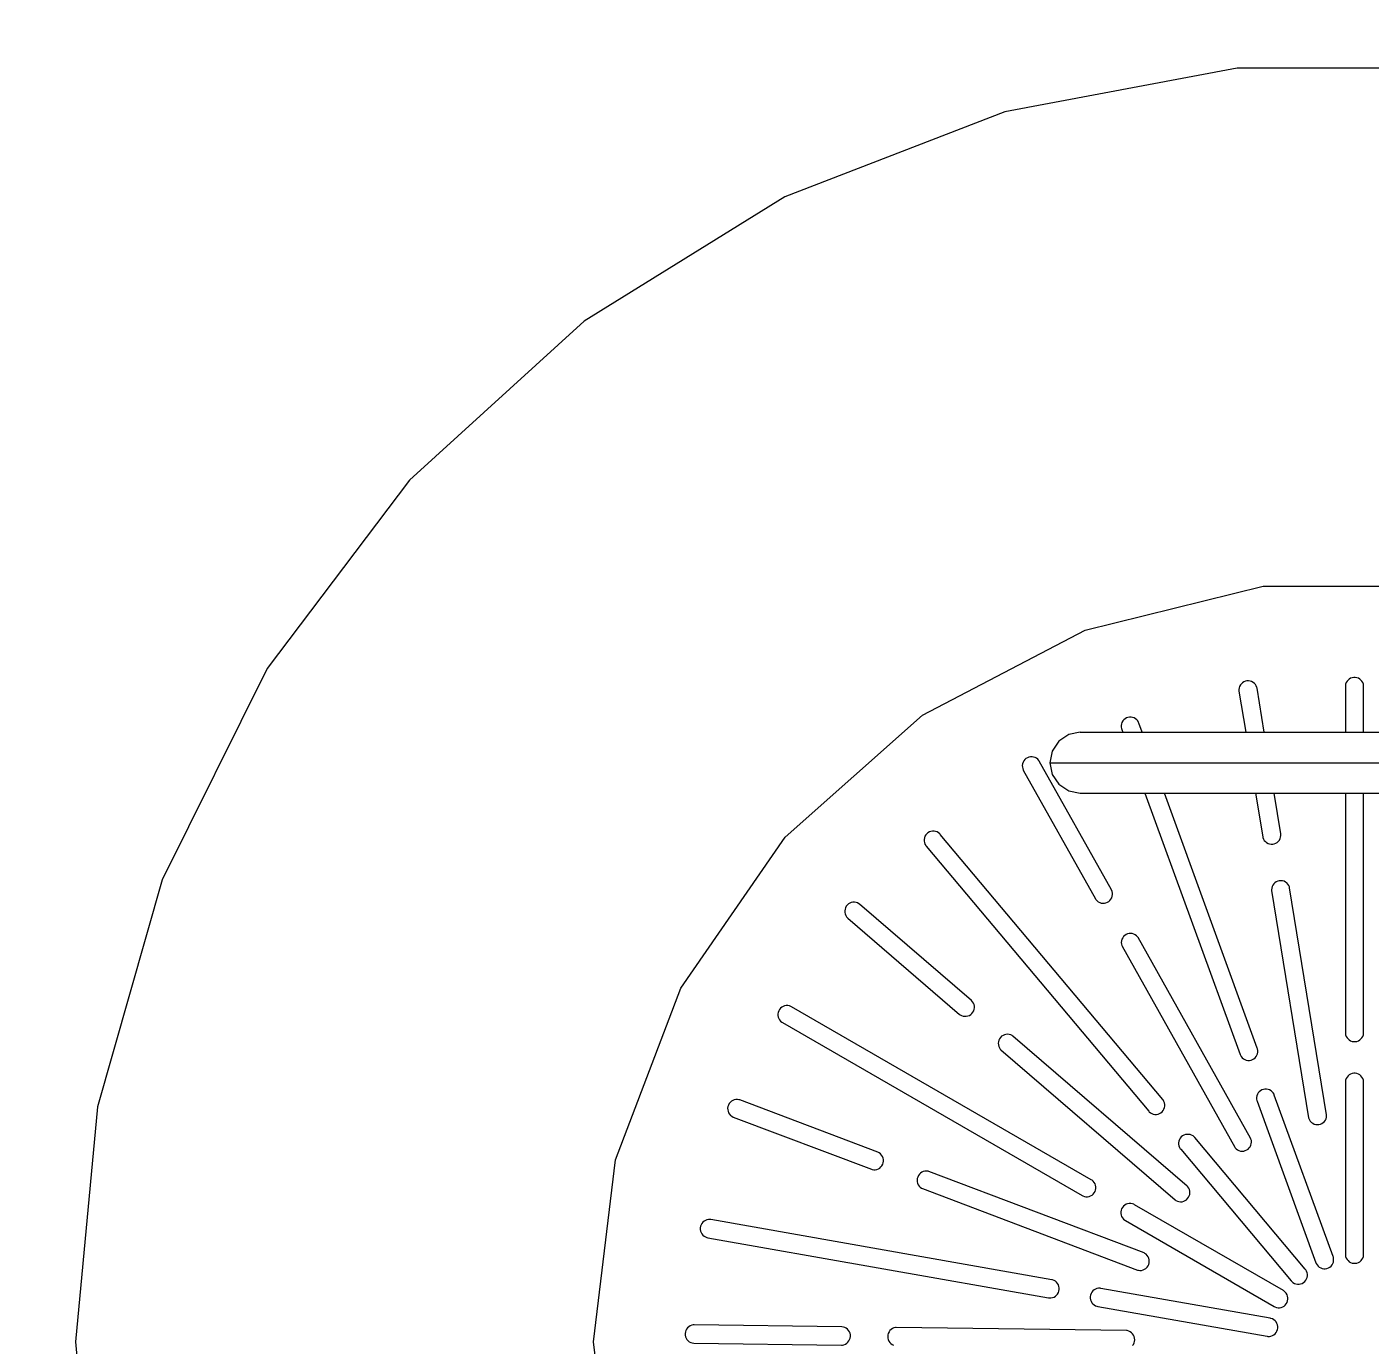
# Model space of a CAD drawing. Header units: millimetres. Extents: x 12228 to 15818, y 15837 to 21284.
# Drawn here: x 13330.8 to 13551.3, y 20297.1 to 20513.5 of the extents above; entities that cross this region are included whole.
import ezdxf

# ---------------------------------------------------------------- set-up
doc = ezdxf.new("R2010")
doc.units = ezdxf.units.MM
doc.header["$LTSCALE"] = 3
for name, color, linetype, lineweight in [('Elementy modelu - Kształty_Nr_pióra__1', 7, 'Continuous', 13), ('Konstrukcja - Stropy_Nr_pióra__1', 7, 'Continuous', 13), ('Konstrukcja - Słupy_Nr_pióra__1', 7, 'Continuous', 13)]:
    doc.layers.add(name, color=color, linetype=linetype, lineweight=lineweight)
doc.styles.get("Standard").update_dxf_attribs({"font": 'arial.ttf'})
doc.dimstyles.new('MATEUSZ', dxfattribs={"dimtxt": 35, "dimasz": 16, "dimexe": 0.18, "dimexo": 0.0625, "dimgap": 0.09, "dimtad": 0, "dimdec": 0, "dimdsep": 46, "dimtxsty": 'Standard', "dimblk": 'DOT', "dimcen": 0.09, "dimse1": 1, "dimse2": 1, "dimadec": 0, "dimazin": 0, "dimtfac": 1, "dimtdec": 0, "dimtofl": 0, "dimtmove": 0, "dimatfit": 3, "dimfxl": 0, "dimtolj": 1, "dimtzin": 0, "dimlwd": 9, "dimlwe": 9, "dimarcsym": 0})

# ---------------------------------------------------------------- blocks, each defined once
blk = doc.blocks.new('_Dot')
at = {"color": 0, "linetype": 'ByBlock', "lineweight": -2}
blk.add_line((-0.5, 0), (-1, 0), dxfattribs=at)
at = {"color": 0, "linetype": 'ByBlock', "const_width": 0.5}
blk.add_lwpolyline([(-0.25, 0, 1), (0.25, 0, 1)], format="xyb", close=True, dxfattribs=at)
blk = doc.blocks.new('*D10')
at = {"color": 0, "lineweight": 9}
for p, q in [((13354.81, 20746.72), (13509.41, 20746.72)), ((13742.81, 20746.72), (13588.21, 20746.72))]:
    blk.add_line(p, q, dxfattribs=at)
at = {"layer": 'Defpoints', "color": 0}
for p in [(13758.81, 20746.72), (13338.81, 20297.61), (13758.81, 20297.61)]:
    blk.add_point(p, dxfattribs=at)
at = {"color": 0, "lineweight": 9, "xscale": 16, "yscale": 16, "zscale": 16, "rotation": 180}
blk.add_blockref('_Dot', (13338.81, 20746.72), dxfattribs=at)
at = {"color": 0, "lineweight": 9, "xscale": 16, "yscale": 16, "zscale": 16}
blk.add_blockref('_Dot', (13758.81, 20746.72), dxfattribs=at)
at = {"color": 0, "insert": (13548.81, 20746.72), "char_height": 35, "attachment_point": 5}
blk.add_mtext('\\A1;420', dxfattribs=at)
blk = doc.blocks.new('*D11')
at = {"color": 0, "lineweight": 9}
for p, q in [((13439.81, 20626.72), (13509.82, 20626.72)), ((13657.81, 20626.72), (13587.8, 20626.72))]:
    blk.add_line(p, q, dxfattribs=at)
at = {"layer": 'Defpoints', "color": 0}
for p in [(13673.81, 20626.72), (13423.81, 20297.61), (13673.81, 20297.61)]:
    blk.add_point(p, dxfattribs=at)
at = {"color": 0, "lineweight": 9, "xscale": 16, "yscale": 16, "zscale": 16, "rotation": 180}
blk.add_blockref('_Dot', (13423.81, 20626.72), dxfattribs=at)
at = {"color": 0, "lineweight": 9, "xscale": 16, "yscale": 16, "zscale": 16}
blk.add_blockref('_Dot', (13673.81, 20626.72), dxfattribs=at)
at = {"color": 0, "insert": (13548.81, 20626.72), "char_height": 35, "attachment_point": 5}
blk.add_mtext('\\A1;250', dxfattribs=at)

msp = doc.modelspace()

# ---------------------------------------------------------------- linework, layer by layer
at = {"layer": 'Elementy modelu - Kształty_Nr_pióra__1', "linetype": 'Continuous'}
for p, q in [((13503.71, 20397.71), (13501.8, 20397.33)), ((13503.71, 20397.71), (13593.71, 20397.71)), ((13500.17, 20396.24), (13499.09, 20394.62)), ((13501.8, 20397.33), (13500.17, 20396.24)), ((13499.09, 20394.62), (13498.71, 20392.71)), ((13498.71, 20392.71), (13499.09, 20390.79)), ((13498.71, 20392.71), (13598.71, 20392.71)), ((13499.09, 20390.79), (13500.17, 20389.17)), ((13500.17, 20389.17), (13501.8, 20388.09)), ((13501.8, 20388.09), (13503.71, 20387.71)), ((13503.71, 20387.71), (13593.71, 20387.71))]:
    msp.add_line(p, q, dxfattribs=at)
at = {"layer": 'Konstrukcja - Stropy_Nr_pióra__1', "linetype": 'Continuous'}
for p, q in [((13547.85, 20406.45), (13547.65, 20406.28)), ((13548.07, 20406.58), (13547.85, 20406.45)), ((13548.32, 20406.67), (13548.07, 20406.58)), ((13548.58, 20406.72), (13548.32, 20406.67)), ((13548.84, 20406.72), (13548.58, 20406.72)), ((13549.1, 20406.67), (13548.84, 20406.72)), ((13549.35, 20406.58), (13549.1, 20406.67)), ((13549.57, 20406.45), (13549.35, 20406.58)), ((13549.77, 20406.28), (13549.57, 20406.45)), ((13529.77, 20404.99), (13529.73, 20404.73)), ((13529.73, 20404.73), (13529.75, 20404.46)), ((13529.75, 20404.46), (13530.85, 20397.71)), ((13529.85, 20405.24), (13529.77, 20404.99)), ((13529.98, 20405.47), (13529.85, 20405.24)), ((13530.14, 20405.67), (13529.98, 20405.47)), ((13530.34, 20405.85), (13530.14, 20405.67)), ((13530.56, 20405.99), (13530.34, 20405.85)), ((13530.81, 20406.08), (13530.56, 20405.99)), ((13531.06, 20406.14), (13530.81, 20406.08)), ((13531.32, 20406.14), (13531.06, 20406.14)), ((13531.58, 20406.11), (13531.32, 20406.14)), ((13531.83, 20406.02), (13531.58, 20406.11)), ((13532.06, 20405.9), (13531.83, 20406.02)), ((13532.27, 20405.74), (13532.06, 20405.9)), ((13532.44, 20405.54), (13532.27, 20405.74)), ((13532.58, 20405.32), (13532.44, 20405.54)), ((13532.68, 20405.07), (13532.58, 20405.32)), ((13532.71, 20404.94), (13532.68, 20405.07)), ((13533.89, 20397.71), (13532.71, 20404.94)), ((13547.26, 20405.61), (13547.21, 20405.35)), ((13547.21, 20405.35), (13547.21, 20405.22)), ((13547.21, 20405.22), (13547.21, 20397.71)), ((13547.35, 20405.86), (13547.26, 20405.61)), ((13547.48, 20406.08), (13547.35, 20405.86)), ((13547.65, 20406.28), (13547.48, 20406.08)), ((13549.94, 20406.08), (13549.77, 20406.28)), ((13550.07, 20405.86), (13549.94, 20406.08)), ((13550.16, 20405.61), (13550.07, 20405.86)), ((13550.21, 20405.35), (13550.16, 20405.61)), ((13550.21, 20405.22), (13550.21, 20405.35)), ((13550.21, 20397.71), (13550.21, 20405.22)), ((13510.85, 20399.76), (13510.68, 20399.56)), ((13511.05, 20399.93), (13510.85, 20399.76)), ((13511.28, 20400.06), (13511.05, 20399.93)), ((13511.52, 20400.15), (13511.28, 20400.06)), ((13511.78, 20400.2), (13511.52, 20400.15)), ((13512.04, 20400.2), (13511.78, 20400.2)), ((13512.3, 20400.15), (13512.04, 20400.2)), ((13512.55, 20400.06), (13512.3, 20400.15)), ((13512.78, 20399.93), (13512.55, 20400.06)), ((13512.98, 20399.76), (13512.78, 20399.93)), ((13513.15, 20399.56), (13512.98, 20399.76)), ((13510.46, 20399.09), (13510.41, 20398.83)), ((13510.41, 20398.83), (13510.41, 20398.56)), ((13510.41, 20398.56), (13510.46, 20398.31)), ((13510.55, 20399.33), (13510.46, 20399.09)), ((13510.46, 20398.31), (13510.5, 20398.18)), ((13510.5, 20398.18), (13510.68, 20397.71)), ((13510.68, 20399.56), (13510.55, 20399.33)), ((13513.28, 20399.33), (13513.15, 20399.56)), ((13513.32, 20399.21), (13513.28, 20399.33)), ((13513.87, 20397.71), (13513.32, 20399.21)), ((13494.6, 20393.21), (13494.43, 20393)), ((13494.79, 20393.38), (13494.6, 20393.21)), ((13495.02, 20393.52), (13494.79, 20393.38)), ((13495.26, 20393.62), (13495.02, 20393.52)), ((13495.52, 20393.67), (13495.26, 20393.62)), ((13495.78, 20393.68), (13495.52, 20393.67)), ((13496.04, 20393.64), (13495.78, 20393.68)), ((13496.29, 20393.56), (13496.04, 20393.64)), ((13496.52, 20393.43), (13496.29, 20393.56)), ((13496.72, 20393.27), (13496.52, 20393.43)), ((13496.9, 20393.07), (13496.72, 20393.27)), ((13496.97, 20392.96), (13496.9, 20393.07)), ((13494.23, 20392.52), (13494.19, 20392.26)), ((13494.19, 20392.26), (13494.2, 20392)), ((13494.2, 20392), (13494.25, 20391.74)), ((13494.31, 20392.77), (13494.23, 20392.52)), ((13494.25, 20391.74), (13494.35, 20391.5)), ((13494.43, 20393), (13494.31, 20392.77)), ((13494.35, 20391.5), (13506.21, 20370.35)), ((13508.82, 20371.82), (13496.97, 20392.96)), ((13514.32, 20387.71), (13529.93, 20344.81)), ((13532.75, 20345.83), (13517.51, 20387.71)), ((13532.48, 20387.71), (13533.65, 20380.54)), ((13536.61, 20381.02), (13535.52, 20387.71)), ((13547.21, 20387.71), (13547.21, 20348.42)), ((13550.21, 20348.42), (13550.21, 20387.71)), ((13478.11, 20380.37), (13478.07, 20380.11)), ((13478.07, 20380.11), (13478.07, 20379.85)), ((13478.07, 20379.85), (13478.11, 20379.59)), ((13478.2, 20380.62), (13478.11, 20380.37)), ((13478.33, 20380.84), (13478.2, 20380.62)), ((13478.5, 20381.04), (13478.33, 20380.84)), ((13478.7, 20381.21), (13478.5, 20381.04)), ((13478.93, 20381.34), (13478.7, 20381.21)), ((13479.18, 20381.43), (13478.93, 20381.34)), ((13479.44, 20381.48), (13479.18, 20381.43)), ((13479.7, 20381.48), (13479.44, 20381.48)), ((13479.96, 20381.43), (13479.7, 20381.48)), ((13480.2, 20381.34), (13479.96, 20381.43)), ((13480.43, 20381.21), (13480.2, 20381.34)), ((13480.63, 20381.04), (13480.43, 20381.21)), ((13480.72, 20380.94), (13480.63, 20381.04)), ((13517.23, 20337.43), (13480.72, 20380.94)), ((13533.65, 20380.54), (13533.68, 20380.41)), ((13533.68, 20380.41), (13533.78, 20380.17)), ((13533.78, 20380.17), (13533.91, 20379.94)), ((13533.91, 20379.94), (13534.09, 20379.75)), ((13536.22, 20379.81), (13536.38, 20380.01)), ((13536.38, 20380.01), (13536.5, 20380.24)), ((13536.5, 20380.24), (13536.59, 20380.49)), ((13536.59, 20380.49), (13536.63, 20380.75)), ((13536.63, 20380.75), (13536.61, 20381.02)), ((13478.11, 20379.59), (13478.2, 20379.34)), ((13478.2, 20379.34), (13478.33, 20379.12)), ((13478.33, 20379.12), (13478.42, 20379.02)), ((13478.42, 20379.02), (13514.93, 20335.5)), ((13534.09, 20379.75), (13534.29, 20379.58)), ((13534.29, 20379.58), (13534.53, 20379.46)), ((13534.53, 20379.46), (13534.77, 20379.38)), ((13534.77, 20379.38), (13535.03, 20379.34)), ((13535.03, 20379.34), (13535.3, 20379.34)), ((13535.3, 20379.34), (13535.55, 20379.4)), ((13535.55, 20379.4), (13535.8, 20379.49)), ((13535.8, 20379.49), (13536.02, 20379.63)), ((13536.02, 20379.63), (13536.22, 20379.81)), ((13536.11, 20373.25), (13535.87, 20373.15)), ((13536.36, 20373.32), (13536.11, 20373.25)), ((13536.62, 20373.34), (13536.36, 20373.32)), ((13536.88, 20373.31), (13536.62, 20373.34)), ((13537.14, 20373.24), (13536.88, 20373.31)), ((13537.37, 20373.12), (13537.14, 20373.24)), ((13508.93, 20371.57), (13508.82, 20371.82)), ((13508.98, 20371.31), (13508.93, 20371.57)), ((13508.95, 20370.79), (13508.99, 20371.05)), ((13508.99, 20371.05), (13508.98, 20371.31)), ((13535.12, 20372.12), (13535.09, 20371.86)), ((13535.09, 20371.86), (13535.1, 20371.71)), ((13535.1, 20371.71), (13541.18, 20334.42)), ((13535.19, 20372.37), (13535.12, 20372.12)), ((13535.31, 20372.6), (13535.19, 20372.37)), ((13535.46, 20372.82), (13535.31, 20372.6)), ((13535.65, 20373), (13535.46, 20372.82)), ((13535.87, 20373.15), (13535.65, 20373)), ((13537.58, 20372.97), (13537.37, 20373.12)), ((13537.77, 20372.78), (13537.58, 20372.97)), ((13537.91, 20372.56), (13537.77, 20372.78)), ((13538.02, 20372.32), (13537.91, 20372.56)), ((13538.05, 20372.19), (13538.02, 20372.32)), ((13544.13, 20334.9), (13538.05, 20372.19)), ((13465.17, 20368.9), (13465.09, 20368.65)), ((13465.29, 20369.13), (13465.17, 20368.9)), ((13465.46, 20369.34), (13465.29, 20369.13)), ((13465.65, 20369.51), (13465.46, 20369.34)), ((13465.88, 20369.65), (13465.65, 20369.51)), ((13466.12, 20369.75), (13465.88, 20369.65)), ((13466.38, 20369.8), (13466.12, 20369.75)), ((13466.64, 20369.81), (13466.38, 20369.8)), ((13466.9, 20369.77), (13466.64, 20369.81)), ((13467.15, 20369.69), (13466.9, 20369.77)), ((13467.38, 20369.56), (13467.15, 20369.69)), ((13467.48, 20369.48), (13467.38, 20369.56)), ((13485.85, 20353.67), (13467.48, 20369.48)), ((13506.21, 20370.35), (13506.27, 20370.24)), ((13506.27, 20370.24), (13506.45, 20370.04)), ((13506.45, 20370.04), (13506.65, 20369.88)), ((13506.65, 20369.88), (13506.89, 20369.76)), ((13506.89, 20369.76), (13507.13, 20369.67)), ((13507.13, 20369.67), (13507.39, 20369.64)), ((13507.39, 20369.64), (13507.66, 20369.64)), ((13507.66, 20369.64), (13507.91, 20369.7)), ((13507.91, 20369.7), (13508.16, 20369.79)), ((13508.16, 20369.79), (13508.38, 20369.93)), ((13508.38, 20369.93), (13508.58, 20370.11)), ((13508.58, 20370.11), (13508.74, 20370.31)), ((13508.74, 20370.31), (13508.86, 20370.54)), ((13508.86, 20370.54), (13508.95, 20370.79)), ((13465.09, 20368.65), (13465.05, 20368.39)), ((13465.05, 20368.39), (13465.06, 20368.13)), ((13465.06, 20368.13), (13465.11, 20367.87)), ((13465.11, 20367.87), (13465.21, 20367.63)), ((13465.21, 20367.63), (13465.34, 20367.41)), ((13465.34, 20367.41), (13465.53, 20367.21)), ((13465.53, 20367.21), (13483.9, 20351.39)), ((13511.22, 20364.49), (13511, 20364.35)), ((13511.46, 20364.6), (13511.22, 20364.49)), ((13511.71, 20364.66), (13511.46, 20364.6)), ((13511.98, 20364.68), (13511.71, 20364.66)), ((13512.24, 20364.66), (13511.98, 20364.68)), ((13512.49, 20364.58), (13512.24, 20364.66)), ((13512.72, 20364.47), (13512.49, 20364.58)), ((13512.94, 20364.31), (13512.72, 20364.47)), ((13510.47, 20363.46), (13510.44, 20363.2)), ((13510.44, 20363.2), (13510.46, 20362.94)), ((13510.46, 20362.94), (13510.53, 20362.69)), ((13510.54, 20363.72), (13510.47, 20363.46)), ((13510.53, 20362.69), (13510.59, 20362.56)), ((13510.66, 20363.95), (13510.54, 20363.72)), ((13510.59, 20362.56), (13529.05, 20329.59)), ((13510.81, 20364.16), (13510.66, 20363.95)), ((13511, 20364.35), (13510.81, 20364.16)), ((13513.12, 20364.13), (13512.94, 20364.31)), ((13513.19, 20364.02), (13513.12, 20364.13)), ((13531.66, 20331.05), (13513.19, 20364.02)), ((13486.04, 20353.47), (13485.85, 20353.67)), ((13486.17, 20353.25), (13486.04, 20353.47)), ((13454.12, 20351.72), (13454.07, 20351.46)), ((13454.07, 20351.46), (13454.07, 20351.2)), ((13454.07, 20351.2), (13454.12, 20350.94)), ((13454.21, 20351.97), (13454.12, 20351.72)), ((13454.34, 20352.19), (13454.21, 20351.97)), ((13454.51, 20352.39), (13454.34, 20352.19)), ((13454.71, 20352.56), (13454.51, 20352.39)), ((13454.93, 20352.69), (13454.71, 20352.56)), ((13455.18, 20352.78), (13454.93, 20352.69)), ((13455.44, 20352.83), (13455.18, 20352.78)), ((13455.7, 20352.83), (13455.44, 20352.83)), ((13455.96, 20352.78), (13455.7, 20352.83)), ((13456.21, 20352.69), (13455.96, 20352.78)), ((13456.32, 20352.63), (13456.21, 20352.69)), ((13505.51, 20324.23), (13456.32, 20352.63)), ((13483.9, 20351.39), (13484, 20351.31)), ((13484, 20351.31), (13484.23, 20351.19)), ((13484.23, 20351.19), (13484.48, 20351.11)), ((13485.26, 20351.13), (13485.5, 20351.22)), ((13485.5, 20351.22), (13485.73, 20351.36)), ((13485.73, 20351.36), (13485.92, 20351.54)), ((13485.92, 20351.54), (13486.09, 20351.74)), ((13486.09, 20351.74), (13486.21, 20351.97)), ((13486.27, 20353), (13486.17, 20353.25)), ((13486.21, 20351.97), (13486.29, 20352.22)), ((13486.32, 20352.74), (13486.27, 20353)), ((13486.29, 20352.22), (13486.33, 20352.48)), ((13486.33, 20352.48), (13486.32, 20352.74)), ((13454.12, 20350.94), (13454.21, 20350.69)), ((13454.21, 20350.69), (13454.34, 20350.47)), ((13454.34, 20350.47), (13454.51, 20350.26)), ((13454.51, 20350.26), (13454.71, 20350.1)), ((13454.71, 20350.1), (13454.82, 20350.03)), ((13454.82, 20350.03), (13504.01, 20321.63)), ((13484.48, 20351.11), (13484.74, 20351.07)), ((13484.74, 20351.07), (13485, 20351.07)), ((13485, 20351.07), (13485.26, 20351.13)), ((13490.27, 20346.9), (13490.24, 20346.64)), ((13490.34, 20347.16), (13490.27, 20346.9)), ((13490.46, 20347.39), (13490.34, 20347.16)), ((13490.61, 20347.6), (13490.46, 20347.39)), ((13490.8, 20347.79), (13490.61, 20347.6)), ((13491.02, 20347.93), (13490.8, 20347.79)), ((13491.26, 20348.04), (13491.02, 20347.93)), ((13491.51, 20348.1), (13491.26, 20348.04)), ((13491.77, 20348.12), (13491.51, 20348.1)), ((13492.04, 20348.09), (13491.77, 20348.12)), ((13492.29, 20348.02), (13492.04, 20348.09)), ((13492.52, 20347.91), (13492.29, 20348.02)), ((13492.63, 20347.83), (13492.52, 20347.91)), ((13521.26, 20323.17), (13492.63, 20347.83)), ((13547.21, 20348.42), (13547.21, 20348.29)), ((13547.21, 20348.29), (13547.26, 20348.03)), ((13547.26, 20348.03), (13547.35, 20347.78)), ((13547.35, 20347.78), (13547.48, 20347.56)), ((13547.48, 20347.56), (13547.65, 20347.35)), ((13547.65, 20347.35), (13547.85, 20347.19)), ((13547.85, 20347.19), (13548.07, 20347.05)), ((13548.07, 20347.05), (13548.32, 20346.96)), ((13548.32, 20346.96), (13548.58, 20346.92)), ((13548.58, 20346.92), (13548.84, 20346.92)), ((13548.84, 20346.92), (13549.1, 20346.96)), ((13549.1, 20346.96), (13549.35, 20347.05)), ((13549.35, 20347.05), (13549.57, 20347.19)), ((13549.57, 20347.19), (13549.77, 20347.35)), ((13549.77, 20347.35), (13549.94, 20347.56)), ((13549.94, 20347.56), (13550.07, 20347.78)), ((13550.07, 20347.78), (13550.16, 20348.03)), ((13550.16, 20348.03), (13550.21, 20348.29)), ((13550.21, 20348.29), (13550.21, 20348.42)), ((13490.24, 20346.64), (13490.26, 20346.38)), ((13490.26, 20346.38), (13490.33, 20346.13)), ((13490.33, 20346.13), (13490.43, 20345.89)), ((13490.43, 20345.89), (13490.58, 20345.67)), ((13490.58, 20345.67), (13490.68, 20345.57)), ((13490.68, 20345.57), (13519.3, 20320.91)), ((13529.93, 20344.81), (13529.98, 20344.68)), ((13529.98, 20344.68), (13530.11, 20344.46)), ((13532.57, 20344.46), (13532.7, 20344.68)), ((13532.7, 20344.68), (13532.79, 20344.93)), ((13532.79, 20345.71), (13532.75, 20345.83)), ((13532.84, 20345.45), (13532.79, 20345.71)), ((13532.79, 20344.93), (13532.84, 20345.19)), ((13532.84, 20345.19), (13532.84, 20345.45)), ((13530.11, 20344.46), (13530.28, 20344.26)), ((13530.28, 20344.26), (13530.48, 20344.09)), ((13530.48, 20344.09), (13530.7, 20343.96)), ((13530.7, 20343.96), (13530.95, 20343.87)), ((13530.95, 20343.87), (13531.21, 20343.82)), ((13531.21, 20343.82), (13531.47, 20343.82)), ((13531.47, 20343.82), (13531.73, 20343.87)), ((13531.73, 20343.87), (13531.98, 20343.96)), ((13531.98, 20343.96), (13532.2, 20344.09)), ((13532.2, 20344.09), (13532.4, 20344.26)), ((13532.4, 20344.26), (13532.57, 20344.46)), ((13547.26, 20340.61), (13547.21, 20340.35)), ((13547.21, 20340.35), (13547.21, 20340.22)), ((13547.21, 20340.22), (13547.21, 20312.01)), ((13547.35, 20340.86), (13547.26, 20340.61)), ((13547.48, 20341.09), (13547.35, 20340.86)), ((13547.65, 20341.29), (13547.48, 20341.09)), ((13547.85, 20341.46), (13547.65, 20341.29)), ((13548.07, 20341.59), (13547.85, 20341.46)), ((13548.32, 20341.68), (13548.07, 20341.59)), ((13548.58, 20341.72), (13548.32, 20341.68)), ((13548.84, 20341.72), (13548.58, 20341.72)), ((13549.1, 20341.68), (13548.84, 20341.72)), ((13549.35, 20341.59), (13549.1, 20341.68)), ((13549.57, 20341.46), (13549.35, 20341.59)), ((13549.77, 20341.29), (13549.57, 20341.46)), ((13549.94, 20341.09), (13549.77, 20341.29)), ((13550.07, 20340.86), (13549.94, 20341.09)), ((13550.16, 20340.61), (13550.07, 20340.86)), ((13550.21, 20340.36), (13550.16, 20340.61)), ((13550.21, 20340.22), (13550.21, 20340.36)), ((13550.21, 20312.01), (13550.21, 20340.22)), ((13532.69, 20338.01), (13532.64, 20337.75)), ((13532.78, 20338.26), (13532.69, 20338.01)), ((13532.91, 20338.48), (13532.78, 20338.26)), ((13533.08, 20338.68), (13532.91, 20338.48)), ((13533.28, 20338.85), (13533.08, 20338.68)), ((13533.51, 20338.98), (13533.28, 20338.85)), ((13533.75, 20339.07), (13533.51, 20338.98)), ((13534.01, 20339.12), (13533.75, 20339.07)), ((13534.27, 20339.12), (13534.01, 20339.12)), ((13534.53, 20339.07), (13534.27, 20339.12)), ((13534.78, 20338.98), (13534.53, 20339.07)), ((13535.01, 20338.85), (13534.78, 20338.98)), ((13535.21, 20338.69), (13535.01, 20338.85)), ((13535.38, 20338.48), (13535.21, 20338.69)), ((13535.51, 20338.26), (13535.38, 20338.48)), ((13535.55, 20338.13), (13535.51, 20338.26)), ((13545.2, 20311.62), (13535.55, 20338.13)), ((13445.87, 20336.26), (13445.83, 20336)), ((13445.83, 20336), (13445.84, 20335.73)), ((13445.95, 20336.5), (13445.87, 20336.26)), ((13446.08, 20336.74), (13445.95, 20336.5)), ((13446.24, 20336.94), (13446.08, 20336.74)), ((13446.44, 20337.12), (13446.24, 20336.94)), ((13446.66, 20337.25), (13446.44, 20337.12)), ((13446.9, 20337.35), (13446.66, 20337.25)), ((13447.16, 20337.4), (13446.9, 20337.35)), ((13447.42, 20337.41), (13447.16, 20337.4)), ((13447.68, 20337.37), (13447.42, 20337.41)), ((13447.81, 20337.33), (13447.68, 20337.37)), ((13470.48, 20328.75), (13447.81, 20337.33)), ((13517.31, 20337.33), (13517.23, 20337.43)), ((13517.44, 20337.1), (13517.31, 20337.33)), ((13517.31, 20335.6), (13517.44, 20335.83)), ((13517.53, 20336.86), (13517.44, 20337.1)), ((13517.44, 20335.83), (13517.53, 20336.08)), ((13517.58, 20336.6), (13517.53, 20336.86)), ((13517.53, 20336.08), (13517.58, 20336.34)), ((13517.58, 20336.34), (13517.58, 20336.6)), ((13532.64, 20337.75), (13532.64, 20337.49)), ((13532.64, 20337.49), (13532.69, 20337.23)), ((13532.69, 20337.23), (13532.73, 20337.11)), ((13532.73, 20337.11), (13542.38, 20310.6)), ((13445.84, 20335.73), (13445.89, 20335.48)), ((13445.89, 20335.48), (13445.99, 20335.23)), ((13445.99, 20335.23), (13446.13, 20335.01)), ((13446.13, 20335.01), (13446.3, 20334.81)), ((13446.3, 20334.81), (13446.51, 20334.65)), ((13446.51, 20334.65), (13446.75, 20334.53)), ((13446.75, 20334.53), (13469.42, 20325.95)), ((13514.93, 20335.5), (13515.01, 20335.4)), ((13515.01, 20335.4), (13515.21, 20335.24)), ((13515.21, 20335.24), (13515.44, 20335.1)), ((13515.44, 20335.1), (13515.69, 20335.01)), ((13515.69, 20335.01), (13515.95, 20334.97)), ((13515.95, 20334.97), (13516.21, 20334.97)), ((13516.21, 20334.97), (13516.47, 20335.01)), ((13516.47, 20335.01), (13516.71, 20335.1)), ((13516.71, 20335.1), (13516.94, 20335.24)), ((13516.94, 20335.24), (13517.14, 20335.4)), ((13517.14, 20335.4), (13517.31, 20335.6)), ((13541.18, 20334.42), (13541.21, 20334.3)), ((13541.21, 20334.3), (13541.32, 20334.06)), ((13541.32, 20334.06), (13541.46, 20333.84)), ((13541.46, 20333.84), (13541.65, 20333.65)), ((13541.65, 20333.65), (13541.86, 20333.5)), ((13543.37, 20333.47), (13543.58, 20333.62)), ((13543.58, 20333.62), (13543.77, 20333.8)), ((13543.77, 20333.8), (13543.93, 20334.01)), ((13543.93, 20334.01), (13544.04, 20334.25)), ((13544.04, 20334.25), (13544.11, 20334.5)), ((13544.11, 20334.5), (13544.14, 20334.76)), ((13544.14, 20334.76), (13544.13, 20334.9)), ((13520.48, 20331.42), (13520.28, 20331.26)), ((13520.71, 20331.56), (13520.48, 20331.42)), ((13520.95, 20331.65), (13520.71, 20331.56)), ((13521.21, 20331.69), (13520.95, 20331.65)), ((13521.48, 20331.69), (13521.21, 20331.69)), ((13521.73, 20331.65), (13521.48, 20331.69)), ((13521.98, 20331.56), (13521.73, 20331.65)), ((13522.21, 20331.42), (13521.98, 20331.56)), ((13522.41, 20331.26), (13522.21, 20331.42)), ((13541.86, 20333.5), (13542.1, 20333.38)), ((13542.1, 20333.38), (13542.35, 20333.31)), ((13542.35, 20333.31), (13542.61, 20333.28)), ((13542.61, 20333.28), (13542.87, 20333.3)), ((13542.87, 20333.3), (13543.13, 20333.36)), ((13543.13, 20333.36), (13543.37, 20333.47)), ((13519.89, 20330.58), (13519.84, 20330.32)), ((13519.84, 20330.32), (13519.84, 20330.06)), ((13519.84, 20330.06), (13519.89, 20329.8)), ((13519.98, 20330.83), (13519.89, 20330.58)), ((13519.89, 20329.8), (13519.98, 20329.55)), ((13520.11, 20331.05), (13519.98, 20330.83)), ((13519.98, 20329.55), (13520.11, 20329.33)), ((13520.28, 20331.26), (13520.11, 20331.05)), ((13520.11, 20329.33), (13520.19, 20329.23)), ((13520.19, 20329.23), (13538.33, 20307.62)), ((13522.49, 20331.16), (13522.41, 20331.26)), ((13540.63, 20309.54), (13522.49, 20331.16)), ((13529.05, 20329.59), (13529.12, 20329.48)), ((13529.12, 20329.48), (13529.31, 20329.3)), ((13529.31, 20329.3), (13529.52, 20329.14)), ((13529.52, 20329.14), (13529.75, 20329.03)), ((13531.02, 20329.12), (13531.24, 20329.26)), ((13531.24, 20329.26), (13531.43, 20329.45)), ((13531.43, 20329.45), (13531.58, 20329.66)), ((13531.58, 20329.66), (13531.7, 20329.89)), ((13531.72, 20330.92), (13531.66, 20331.05)), ((13531.7, 20329.89), (13531.77, 20330.15)), ((13531.78, 20330.67), (13531.72, 20330.92)), ((13531.77, 20330.15), (13531.8, 20330.41)), ((13531.8, 20330.41), (13531.78, 20330.67)), ((13470.72, 20328.63), (13470.48, 20328.75)), ((13470.92, 20328.47), (13470.72, 20328.63)), ((13471.1, 20328.27), (13470.92, 20328.47)), ((13471.24, 20328.05), (13471.1, 20328.27)), ((13471.33, 20327.8), (13471.24, 20328.05)), ((13471.27, 20326.78), (13471.35, 20327.02)), ((13471.39, 20327.55), (13471.33, 20327.8)), ((13471.35, 20327.02), (13471.39, 20327.28)), ((13471.39, 20327.28), (13471.39, 20327.55)), ((13529.75, 20329.03), (13530.01, 20328.95)), ((13530.01, 20328.95), (13530.27, 20328.93)), ((13530.27, 20328.93), (13530.53, 20328.95)), ((13530.53, 20328.95), (13530.78, 20329.01)), ((13530.78, 20329.01), (13531.02, 20329.12)), ((13469.42, 20325.95), (13469.54, 20325.91)), ((13469.54, 20325.91), (13469.8, 20325.87)), ((13469.8, 20325.87), (13470.06, 20325.88)), ((13470.06, 20325.88), (13470.32, 20325.93)), ((13470.32, 20325.93), (13470.56, 20326.03)), ((13470.56, 20326.03), (13470.79, 20326.16)), ((13470.79, 20326.16), (13470.98, 20326.34)), ((13470.98, 20326.34), (13471.15, 20326.54)), ((13471.15, 20326.54), (13471.27, 20326.78)), ((13477.14, 20324.92), (13477.02, 20324.68)), ((13477.29, 20325.13), (13477.14, 20324.92)), ((13477.48, 20325.31), (13477.29, 20325.13)), ((13477.7, 20325.46), (13477.48, 20325.31)), ((13477.94, 20325.57), (13477.7, 20325.46)), ((13478.19, 20325.63), (13477.94, 20325.57)), ((13478.46, 20325.65), (13478.19, 20325.63)), ((13478.72, 20325.62), (13478.46, 20325.65)), ((13478.84, 20325.59), (13478.72, 20325.62)), ((13514.18, 20312.21), (13478.84, 20325.59)), ((13476.95, 20324.43), (13476.92, 20324.17)), ((13476.92, 20324.17), (13476.94, 20323.91)), ((13476.94, 20323.91), (13477.01, 20323.65)), ((13477.02, 20324.68), (13476.95, 20324.43)), ((13477.01, 20323.65), (13477.11, 20323.41)), ((13477.11, 20323.41), (13477.26, 20323.2)), ((13477.26, 20323.2), (13477.44, 20323.01)), ((13477.44, 20323.01), (13477.66, 20322.85)), ((13477.66, 20322.85), (13477.78, 20322.79)), ((13477.78, 20322.79), (13513.12, 20309.41)), ((13505.63, 20324.16), (13505.51, 20324.23)), ((13505.83, 20323.99), (13505.63, 20324.16)), ((13505.99, 20323.79), (13505.83, 20323.99)), ((13506.13, 20323.57), (13505.99, 20323.79)), ((13506.22, 20323.32), (13506.13, 20323.57)), ((13506.13, 20322.29), (13506.22, 20322.54)), ((13506.26, 20323.06), (13506.22, 20323.32)), ((13506.22, 20322.54), (13506.26, 20322.8)), ((13506.26, 20322.8), (13506.26, 20323.06)), ((13521.35, 20323.07), (13521.26, 20323.17)), ((13521.5, 20322.85), (13521.35, 20323.07)), ((13521.61, 20322.61), (13521.5, 20322.85)), ((13521.67, 20322.36), (13521.61, 20322.61)), ((13504.01, 20321.63), (13504.13, 20321.57)), ((13504.13, 20321.57), (13504.37, 20321.48)), ((13504.37, 20321.48), (13504.63, 20321.43)), ((13504.63, 20321.43), (13504.89, 20321.43)), ((13504.89, 20321.43), (13505.15, 20321.48)), ((13505.15, 20321.48), (13505.4, 20321.57)), ((13505.4, 20321.57), (13505.63, 20321.7)), ((13505.63, 20321.7), (13505.83, 20321.87)), ((13505.83, 20321.87), (13505.99, 20322.07)), ((13505.99, 20322.07), (13506.13, 20322.29)), ((13511.73, 20320.33), (13511.47, 20320.29)), ((13511.99, 20320.33), (13511.73, 20320.33)), ((13512.25, 20320.29), (13511.99, 20320.33)), ((13519.3, 20320.91), (13519.41, 20320.83)), ((13519.41, 20320.83), (13519.65, 20320.71)), ((13519.65, 20320.71), (13519.9, 20320.64)), ((13519.9, 20320.64), (13520.16, 20320.61)), ((13520.16, 20320.61), (13520.42, 20320.63)), ((13520.42, 20320.63), (13520.68, 20320.7)), ((13520.68, 20320.7), (13520.92, 20320.8)), ((13520.92, 20320.8), (13521.13, 20320.95)), ((13521.13, 20320.95), (13521.32, 20321.13)), ((13521.32, 20321.13), (13521.48, 20321.35)), ((13521.48, 20321.35), (13521.59, 20321.58)), ((13521.59, 20321.58), (13521.66, 20321.83)), ((13521.66, 20321.83), (13521.69, 20322.1)), ((13521.69, 20322.1), (13521.67, 20322.36)), ((13510.4, 20319.22), (13510.36, 20318.96)), ((13510.36, 20318.96), (13510.36, 20318.7)), ((13510.36, 20318.7), (13510.4, 20318.44)), ((13510.49, 20319.47), (13510.4, 20319.22)), ((13510.4, 20318.44), (13510.49, 20318.2)), ((13510.62, 20319.7), (13510.49, 20319.47)), ((13510.49, 20318.2), (13510.62, 20317.97)), ((13510.79, 20319.9), (13510.62, 20319.7)), ((13510.99, 20320.07), (13510.79, 20319.9)), ((13511.22, 20320.2), (13510.99, 20320.07)), ((13511.47, 20320.29), (13511.22, 20320.2)), ((13512.49, 20320.2), (13512.25, 20320.29)), ((13512.61, 20320.13), (13512.49, 20320.2)), ((13537.04, 20306.03), (13512.61, 20320.13)), ((13441.37, 20316.59), (13441.32, 20316.33)), ((13441.32, 20316.33), (13441.32, 20316.07)), ((13441.32, 20316.07), (13441.37, 20315.81)), ((13441.46, 20316.84), (13441.37, 20316.59)), ((13441.59, 20317.06), (13441.46, 20316.84)), ((13441.76, 20317.27), (13441.59, 20317.06)), ((13441.96, 20317.43), (13441.76, 20317.27)), ((13442.19, 20317.57), (13441.96, 20317.43)), ((13442.43, 20317.66), (13442.19, 20317.57)), ((13442.69, 20317.7), (13442.43, 20317.66)), ((13442.95, 20317.7), (13442.69, 20317.7)), ((13443.08, 20317.68), (13442.95, 20317.7)), ((13499.02, 20307.81), (13443.08, 20317.68)), ((13510.62, 20317.97), (13510.79, 20317.77)), ((13510.79, 20317.77), (13510.99, 20317.6)), ((13510.99, 20317.6), (13511.11, 20317.53)), ((13511.11, 20317.53), (13535.54, 20303.43)), ((13441.37, 20315.81), (13441.46, 20315.56)), ((13441.46, 20315.56), (13441.59, 20315.34)), ((13441.59, 20315.34), (13441.76, 20315.14)), ((13441.76, 20315.14), (13441.96, 20314.97)), ((13441.96, 20314.97), (13442.19, 20314.84)), ((13442.19, 20314.84), (13442.43, 20314.75)), ((13442.43, 20314.75), (13442.56, 20314.72)), ((13442.56, 20314.72), (13498.5, 20304.86)), ((13514.3, 20312.14), (13514.18, 20312.21)), ((13514.52, 20311.99), (13514.3, 20312.14)), ((13514.7, 20311.8), (13514.52, 20311.99)), ((13514.85, 20311.58), (13514.7, 20311.8)), ((13514.95, 20311.34), (13514.85, 20311.58)), ((13545.25, 20311.5), (13545.2, 20311.62)), ((13545.29, 20311.24), (13545.25, 20311.5)), ((13547.21, 20312.01), (13547.21, 20311.88)), ((13547.21, 20311.88), (13547.26, 20311.62)), ((13547.26, 20311.62), (13547.35, 20311.38)), ((13550.08, 20311.38), (13550.16, 20311.62)), ((13550.16, 20311.62), (13550.21, 20311.88)), ((13550.21, 20311.88), (13550.21, 20312.01)), ((13513.12, 20309.41), (13513.24, 20309.37)), ((13513.24, 20309.37), (13513.5, 20309.35)), ((13513.5, 20309.35), (13513.77, 20309.36)), ((13513.77, 20309.36), (13514.02, 20309.43)), ((13514.02, 20309.43), (13514.26, 20309.54)), ((13514.26, 20309.54), (13514.48, 20309.68)), ((13514.48, 20309.68), (13514.67, 20309.86)), ((13514.67, 20309.86), (13514.82, 20310.08)), ((13514.82, 20310.08), (13514.94, 20310.31)), ((13514.94, 20310.31), (13515.01, 20310.57)), ((13515.02, 20311.09), (13514.95, 20311.34)), ((13515.01, 20310.57), (13515.03, 20310.83)), ((13515.03, 20310.83), (13515.02, 20311.09)), ((13540.71, 20309.44), (13540.63, 20309.54)), ((13540.84, 20309.22), (13540.71, 20309.44)), ((13542.38, 20310.6), (13542.43, 20310.47)), ((13542.43, 20310.47), (13542.56, 20310.25)), ((13542.56, 20310.25), (13542.73, 20310.05)), ((13542.73, 20310.05), (13542.93, 20309.88)), ((13542.93, 20309.88), (13543.16, 20309.75)), ((13543.16, 20309.75), (13543.4, 20309.66)), ((13543.4, 20309.66), (13543.66, 20309.61)), ((13543.66, 20309.61), (13543.92, 20309.61)), ((13543.92, 20309.61), (13544.18, 20309.66)), ((13544.18, 20309.66), (13544.43, 20309.75)), ((13544.43, 20309.75), (13544.65, 20309.88)), ((13544.65, 20309.88), (13544.86, 20310.05)), ((13544.86, 20310.05), (13545.02, 20310.25)), ((13545.02, 20310.25), (13545.16, 20310.48)), ((13545.16, 20310.48), (13545.25, 20310.72)), ((13545.25, 20310.72), (13545.29, 20310.98)), ((13545.29, 20310.98), (13545.29, 20311.24)), ((13547.35, 20311.38), (13547.48, 20311.15)), ((13547.48, 20311.15), (13547.65, 20310.95)), ((13547.65, 20310.95), (13547.85, 20310.78)), ((13547.85, 20310.78), (13548.07, 20310.65)), ((13548.07, 20310.65), (13548.32, 20310.56)), ((13548.32, 20310.56), (13548.58, 20310.51)), ((13548.58, 20310.51), (13548.84, 20310.51)), ((13548.84, 20310.51), (13549.1, 20310.56)), ((13549.1, 20310.56), (13549.35, 20310.65)), ((13549.35, 20310.65), (13549.57, 20310.78)), ((13549.57, 20310.78), (13549.78, 20310.95)), ((13549.78, 20310.95), (13549.94, 20311.15)), ((13549.94, 20311.15), (13550.08, 20311.38)), ((13499.15, 20307.79), (13499.02, 20307.81)), ((13499.4, 20307.7), (13499.15, 20307.79)), ((13499.62, 20307.57), (13499.4, 20307.7)), ((13499.82, 20307.4), (13499.62, 20307.57)), ((13499.99, 20307.2), (13499.82, 20307.4)), ((13500.12, 20306.97), (13499.99, 20307.2)), ((13538.33, 20307.62), (13538.41, 20307.52)), ((13538.41, 20307.52), (13538.61, 20307.35)), ((13538.61, 20307.35), (13538.84, 20307.22)), ((13538.84, 20307.22), (13539.09, 20307.13)), ((13539.09, 20307.13), (13539.35, 20307.08)), ((13539.61, 20307.08), (13539.87, 20307.13)), ((13539.87, 20307.13), (13540.11, 20307.22)), ((13540.11, 20307.22), (13540.34, 20307.35)), ((13540.34, 20307.35), (13540.54, 20307.52)), ((13540.54, 20307.52), (13540.71, 20307.72)), ((13540.71, 20307.72), (13540.84, 20307.94)), ((13540.93, 20308.97), (13540.84, 20309.22)), ((13540.84, 20307.94), (13540.93, 20308.19)), ((13540.98, 20308.71), (13540.93, 20308.97)), ((13540.93, 20308.19), (13540.98, 20308.45)), ((13540.98, 20308.45), (13540.98, 20308.71)), ((13499.15, 20304.88), (13499.4, 20304.97)), ((13499.4, 20304.97), (13499.62, 20305.1)), ((13499.62, 20305.1), (13499.82, 20305.27)), ((13499.82, 20305.27), (13499.99, 20305.47)), ((13499.99, 20305.47), (13500.12, 20305.7)), ((13500.21, 20306.73), (13500.12, 20306.97)), ((13500.12, 20305.7), (13500.21, 20305.95)), ((13500.26, 20306.47), (13500.21, 20306.73)), ((13500.21, 20305.95), (13500.26, 20306.21)), ((13500.26, 20306.21), (13500.26, 20306.47)), ((13505.38, 20305.3), (13505.33, 20305.05)), ((13505.33, 20305.05), (13505.33, 20304.78)), ((13505.47, 20305.55), (13505.38, 20305.3)), ((13505.6, 20305.78), (13505.47, 20305.55)), ((13505.76, 20305.98), (13505.6, 20305.78)), ((13505.97, 20306.15), (13505.76, 20305.98)), ((13506.19, 20306.28), (13505.97, 20306.15)), ((13506.44, 20306.37), (13506.19, 20306.28)), ((13506.7, 20306.41), (13506.44, 20306.37)), ((13506.96, 20306.41), (13506.7, 20306.41)), ((13507.09, 20306.39), (13506.96, 20306.41)), ((13534.87, 20301.49), (13507.09, 20306.39)), ((13537.15, 20305.96), (13537.04, 20306.03)), ((13537.35, 20305.79), (13537.15, 20305.96)), ((13537.52, 20305.59), (13537.35, 20305.79)), ((13537.65, 20305.36), (13537.52, 20305.59)), ((13537.74, 20305.12), (13537.65, 20305.36)), ((13537.79, 20304.86), (13537.74, 20305.12)), ((13539.35, 20307.08), (13539.61, 20307.08)), ((13498.5, 20304.86), (13498.63, 20304.84)), ((13498.63, 20304.84), (13498.89, 20304.84)), ((13498.89, 20304.84), (13499.15, 20304.88)), ((13505.33, 20304.78), (13505.38, 20304.52)), ((13505.38, 20304.52), (13505.47, 20304.28)), ((13505.47, 20304.28), (13505.6, 20304.05)), ((13505.6, 20304.05), (13505.77, 20303.85)), ((13505.77, 20303.85), (13505.97, 20303.68)), ((13505.97, 20303.68), (13506.19, 20303.55)), ((13506.19, 20303.55), (13506.44, 20303.46)), ((13506.44, 20303.46), (13506.57, 20303.44)), ((13506.57, 20303.44), (13534.35, 20298.54)), ((13535.54, 20303.43), (13535.65, 20303.36)), ((13535.65, 20303.36), (13535.9, 20303.27)), ((13535.9, 20303.27), (13536.16, 20303.23)), ((13536.16, 20303.23), (13536.42, 20303.23)), ((13536.42, 20303.23), (13536.68, 20303.27)), ((13536.68, 20303.27), (13536.93, 20303.36)), ((13536.93, 20303.36), (13537.15, 20303.49)), ((13537.15, 20303.49), (13537.35, 20303.66)), ((13537.35, 20303.66), (13537.52, 20303.86)), ((13537.52, 20303.86), (13537.65, 20304.09)), ((13537.65, 20304.09), (13537.74, 20304.34)), ((13537.74, 20304.34), (13537.79, 20304.6)), ((13537.79, 20304.6), (13537.79, 20304.86)), ((13535, 20301.47), (13534.87, 20301.49)), ((13535.25, 20301.38), (13535, 20301.47)), ((13535.47, 20301.25), (13535.25, 20301.38)), ((13535.68, 20301.08), (13535.47, 20301.25)), ((13535.84, 20300.88), (13535.68, 20301.08)), ((13535.98, 20300.65), (13535.84, 20300.88)), ((13536.07, 20300.41), (13535.98, 20300.65)), ((13438.89, 20299.24), (13438.85, 20298.98)), ((13438.85, 20298.98), (13438.86, 20298.72)), ((13438.86, 20298.72), (13438.91, 20298.46)), ((13438.97, 20299.49), (13438.89, 20299.24)), ((13438.91, 20298.46), (13439.01, 20298.22)), ((13439.1, 20299.72), (13438.97, 20299.49)), ((13439.26, 20299.93), (13439.1, 20299.72)), ((13439.46, 20300.1), (13439.26, 20299.93)), ((13439.68, 20300.24), (13439.46, 20300.1)), ((13439.93, 20300.33), (13439.68, 20300.24)), ((13440.18, 20300.39), (13439.93, 20300.33)), ((13440.31, 20300.39), (13440.18, 20300.39)), ((13464.55, 20300.08), (13440.31, 20300.39)), ((13464.82, 20300.05), (13464.55, 20300.08)), ((13465.07, 20299.97), (13464.82, 20300.05)), ((13465.3, 20299.84), (13465.07, 20299.97)), ((13465.5, 20299.68), (13465.3, 20299.84)), ((13465.68, 20299.48), (13465.5, 20299.68)), ((13465.82, 20299.26), (13465.68, 20299.48)), ((13465.91, 20299.02), (13465.82, 20299.26)), ((13465.97, 20298.76), (13465.91, 20299.02)), ((13465.94, 20298.24), (13465.97, 20298.5)), ((13465.97, 20298.5), (13465.97, 20298.76)), ((13472.12, 20298.76), (13472.1, 20298.5)), ((13472.1, 20298.5), (13472.11, 20298.24)), ((13472.19, 20299.01), (13472.12, 20298.76)), ((13472.31, 20299.25), (13472.19, 20299.01)), ((13472.46, 20299.46), (13472.31, 20299.25)), ((13472.65, 20299.64), (13472.46, 20299.46)), ((13472.87, 20299.79), (13472.65, 20299.64)), ((13473.11, 20299.9), (13472.87, 20299.79)), ((13473.36, 20299.96), (13473.11, 20299.9)), ((13473.49, 20299.97), (13473.36, 20299.96)), ((13511.27, 20299.48), (13473.49, 20299.97)), ((13511.42, 20299.47), (13511.27, 20299.48)), ((13511.67, 20299.39), (13511.42, 20299.47)), ((13511.9, 20299.28), (13511.67, 20299.39)), ((13512.12, 20299.12), (13511.9, 20299.28)), ((13512.3, 20298.94), (13512.12, 20299.12)), ((13512.45, 20298.72), (13512.3, 20298.94)), ((13512.55, 20298.48), (13512.45, 20298.72)), ((13512.62, 20298.22), (13512.55, 20298.48)), ((13534.35, 20298.54), (13534.48, 20298.52)), ((13534.48, 20298.52), (13534.74, 20298.52)), ((13534.74, 20298.52), (13535, 20298.56)), ((13535, 20298.56), (13535.25, 20298.65)), ((13535.25, 20298.65), (13535.48, 20298.78)), ((13535.48, 20298.78), (13535.68, 20298.95)), ((13535.68, 20298.95), (13535.84, 20299.15)), ((13535.84, 20299.15), (13535.98, 20299.38)), ((13535.98, 20299.38), (13536.07, 20299.63)), ((13536.11, 20300.15), (13536.07, 20300.41)), ((13536.07, 20299.63), (13536.11, 20299.88)), ((13536.11, 20299.88), (13536.11, 20300.15)), ((13439.01, 20298.22), (13439.15, 20297.99)), ((13439.15, 20297.99), (13439.32, 20297.8)), ((13439.32, 20297.8), (13439.53, 20297.63)), ((13439.53, 20297.63), (13439.76, 20297.51)), ((13439.76, 20297.51), (13440.01, 20297.43)), ((13440.01, 20297.43), (13440.28, 20297.39)), ((13440.28, 20297.39), (13464.51, 20297.09)), ((13464.51, 20297.09), (13464.65, 20297.09)), ((13464.65, 20297.09), (13464.9, 20297.14)), ((13464.9, 20297.14), (13465.15, 20297.24)), ((13465.15, 20297.24), (13465.37, 20297.38)), ((13465.37, 20297.38), (13465.57, 20297.55)), ((13465.57, 20297.55), (13465.73, 20297.76)), ((13465.73, 20297.76), (13465.85, 20297.99)), ((13465.85, 20297.99), (13465.94, 20298.24)), ((13472.11, 20298.24), (13472.18, 20297.98)), ((13472.18, 20297.98), (13472.28, 20297.74)), ((13472.28, 20297.74), (13472.43, 20297.53)), ((13472.43, 20297.53), (13472.61, 20297.34)), ((13472.61, 20297.34), (13472.83, 20297.18)), ((13472.83, 20297.18), (13473.06, 20297.07)), ((13512.27, 20297), (13512.42, 20297.21)), ((13512.42, 20297.21), (13512.54, 20297.45)), ((13512.54, 20297.45), (13512.61, 20297.7)), ((13512.61, 20297.7), (13512.63, 20297.96)), ((13512.63, 20297.96), (13512.62, 20298.22))]:
    msp.add_line(p, q, dxfattribs=at)
at = {"layer": 'Konstrukcja - Słupy_Nr_pióra__1', "linetype": 'Continuous'}
for p, q in [((13529.43, 20506.72), (13491.34, 20499.6)), ((13568.19, 20506.72), (13529.43, 20506.72)), ((13491.34, 20499.6), (13455.21, 20485.6)), ((13455.21, 20485.6), (13422.26, 20465.2)), ((13422.26, 20465.2), (13393.62, 20439.09)), ((13393.62, 20439.09), (13370.26, 20408.16)), ((13504.48, 20414.49), (13533.74, 20421.7)), ((13533.74, 20421.7), (13563.88, 20421.7)), ((13477.8, 20400.49), (13504.48, 20414.49)), ((13370.26, 20408.16), (13352.99, 20373.47)), ((13455.25, 20380.5), (13477.8, 20400.49)), ((13438.13, 20355.7), (13455.25, 20380.5)), ((13352.99, 20373.47), (13342.39, 20336.2)), ((13427.44, 20327.53), (13438.13, 20355.7)), ((13342.39, 20336.2), (13338.81, 20297.61)), ((13423.81, 20297.61), (13427.44, 20327.53)), ((13338.81, 20297.61), (13342.39, 20259.03)), ((13427.44, 20267.7), (13423.81, 20297.61))]:
    msp.add_line(p, q, dxfattribs=at)

# ---------------------------------------------------------------- dimensions: what is measured, and where the dimension line sits
for base, p1, p2, picture, middle in [((13758.81, 20746.72), (13338.81, 20297.61), (13758.81, 20297.61), '*D10', (13548.81, 20746.72)), ((13673.81, 20626.72), (13423.81, 20297.61), (13673.81, 20297.61), '*D11', (13548.81, 20626.72))]:
    dim = msp.add_linear_dim(base=base, p1=p1, p2=p2, dimstyle='MATEUSZ')
    dim.commit()
    dim.dimension.update_dxf_attribs({"geometry": picture, "text_midpoint": middle})

doc.saveas('drawing.dxf')
